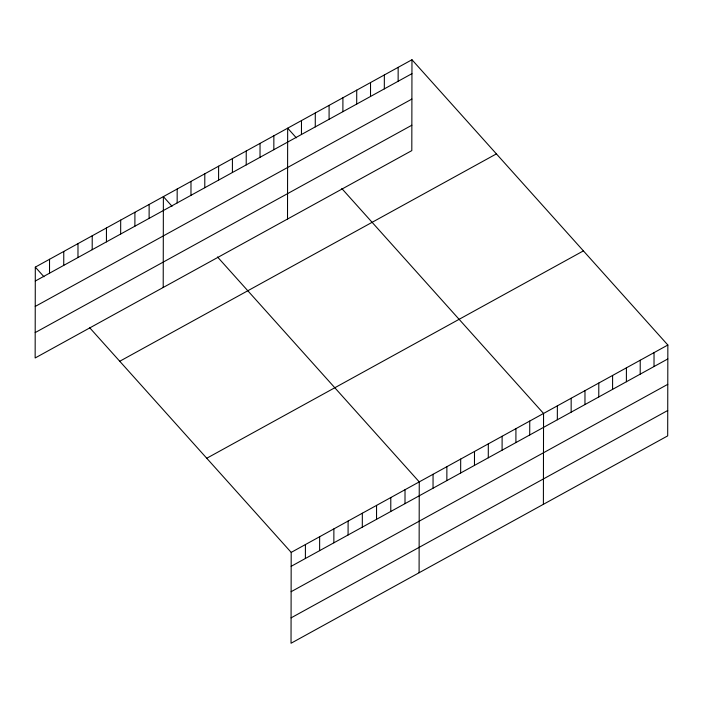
<?xml version="1.0" encoding="UTF-8"?>
<svg xmlns="http://www.w3.org/2000/svg" width="703" height="703" viewBox="0 0 703 703"><rect width="100%" height="100%" fill="white"/><g stroke="black" fill="none" stroke-linecap="round" stroke-linejoin="round"><path stroke-width="1.05" d="M35.308 267.122L35.15 357.976L411.809 150.609L411.967 59.746L35.308 267.122L43.973 276.78M49.518 273.212L49.535 259.284M63.745 265.374L63.771 251.454M77.971 257.544L77.998 243.616M92.198 249.706L92.225 235.786M106.434 241.876L106.452 227.948M120.661 234.037L120.688 220.118M134.888 226.208L134.914 212.28M149.115 218.369L149.141 204.45M163.21 287.474L163.377 196.612L172.033 206.269M177.156 202.93L177.182 189.01M190.97 195.329L190.996 181.409M204.784 187.727L204.801 173.799M218.589 180.117L218.615 166.198M232.403 172.516L232.429 158.597M246.217 164.915L246.235 150.996M260.022 157.314L260.048 143.386M273.836 149.704L273.862 135.784M287.509 219.037L287.668 128.183L296.332 137.841M89.439 327.466L291.191 552.391L291.033 643.254L667.692 435.878L667.85 345.024L411.967 59.746M301.455 134.501L301.482 120.573M305.392 558.481L305.418 544.561M315.269 126.892L315.296 112.972M319.628 550.651L319.645 536.723M329.083 119.29L329.101 105.371M333.855 542.813L333.881 528.893M342.888 111.689L342.915 97.77M348.082 534.983L348.108 521.055M356.702 104.088L356.729 90.16M362.309 527.145L362.335 513.225M370.516 96.478L370.534 82.559M376.544 519.315L376.562 505.387M384.321 88.877L384.348 74.957M390.771 511.476L390.798 497.557M398.135 81.276L398.162 67.347M404.998 503.647L405.025 489.719M419.093 572.743L419.252 481.889L217.499 256.964M433.039 488.207L433.066 474.288M446.853 480.606L446.88 466.678M460.658 472.996L460.685 459.077M474.472 465.395L474.499 451.475M488.286 457.794L488.313 443.865M502.091 450.184L502.118 436.264M515.905 442.582L515.932 428.663M529.719 434.981L529.746 421.062M543.393 504.315L543.551 413.452L341.799 188.527M557.338 419.77L557.365 405.851M571.152 412.169L571.17 398.25M584.958 404.568L584.984 390.64M598.771 396.958L598.798 383.038M612.585 389.357L612.603 375.437M626.391 381.755L626.417 367.836M640.205 374.154L640.231 360.226M654.018 366.544L654.036 352.625M35.282 281.042L411.94 73.666M35.238 306.429L411.896 99.061M35.194 332.589L411.853 125.213M119.747 361.263L496.406 153.887M206.752 458.251L583.411 250.883M291.191 552.391L667.85 345.024M291.165 566.319L667.824 358.943M291.121 591.706L667.78 384.33M291.077 617.867L667.736 410.49"/></g></svg>
